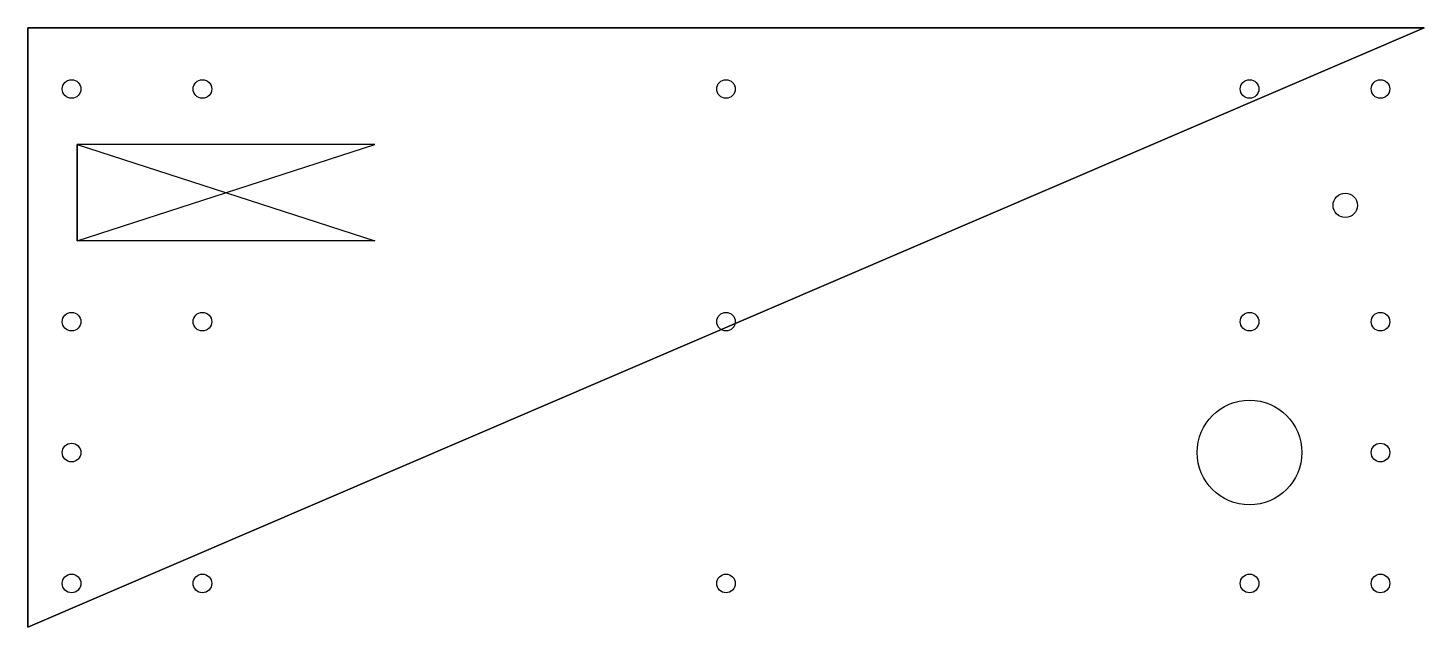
# Model space of a CAD drawing. Extents: x -6 to 234, y 53 to 156.
import ezdxf

# ---------------------------------------------------------------- set-up
doc = ezdxf.new("R2010")
doc.units = 0

msp = doc.modelspace()

# ---------------------------------------------------------------- linework, layer by layer
at = {"layer": 'layer0'}
for points in [[(-6.4, 155.98, 0), (233.6, 155.98, 0), (233.6, 155.98, 0), (-6.4, 52.98, 0), (-6.4, 155.98, 0)], [(-6.4, 155.98, 3), (233.6, 155.98, 3), (-6.4, 155.98, 3), (-6.4, 52.98, 3), (233.6, 155.98, 3)], [(53.22, 135.93, 0), (2.05, 135.93, 0), (2.05, 135.93, 0), (2.05, 119.38, 0), (53.22, 135.93, 0)], [(53.22, 135.93, 3), (2.05, 135.93, 3), (53.22, 119.38, 3), (2.05, 119.38, 3), (2.05, 135.93, 3)]]:
    msp.add_polyline3d(points, dxfattribs=at)
for centre, radius in [((1.1, 145.48), 1.6), ((1.1, 145.48, 3), 1.6), ((23.6, 145.48), 1.6), ((23.6, 145.48, 3), 1.6), ((113.6, 145.48), 1.6), ((113.6, 145.48, 3), 1.6), ((203.6, 145.48), 1.6), ((203.6, 145.48, 3), 1.6), ((226.1, 145.48), 1.6), ((226.1, 145.48, 3), 1.6), ((220.05, 125.48), 2.1), ((220.05, 125.48, 3), 2.1), ((1.1, 105.48), 1.6), ((1.1, 105.48, 3), 1.6), ((23.6, 105.48), 1.6), ((23.6, 105.48, 3), 1.6), ((113.6, 105.48), 1.6), ((113.6, 105.48, 3), 1.6), ((203.6, 105.48), 1.6), ((203.6, 105.48, 3), 1.6), ((226.1, 105.48), 1.6), ((226.1, 105.48, 3), 1.6), ((203.6, 82.98), 9), ((203.6, 82.98, 3), 9), ((1.1, 82.98), 1.6), ((1.1, 82.98, 3), 1.6), ((226.1, 82.98), 1.6), ((226.1, 82.98, 3), 1.6), ((1.1, 60.48), 1.6), ((1.1, 60.48, 3), 1.6), ((23.6, 60.48), 1.6), ((23.6, 60.48, 3), 1.6), ((113.6, 60.48), 1.6), ((113.6, 60.48, 3), 1.6), ((203.6, 60.48), 1.6), ((203.6, 60.48, 3), 1.6), ((226.1, 60.48), 1.6), ((226.1, 60.48, 3), 1.6)]:
    msp.add_circle(centre, radius, dxfattribs=at)

doc.saveas('drawing.dxf')
